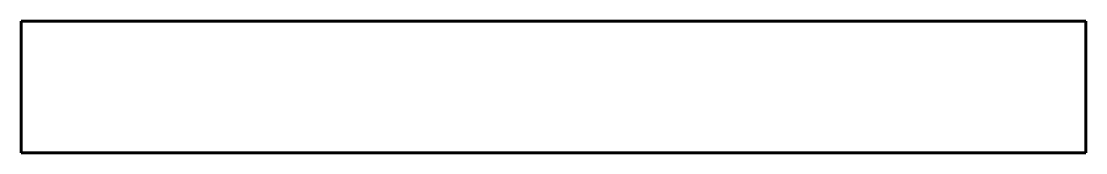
# Model space of a CAD drawing. Header units: millimetres. Extents: x -17 to -5, y 0 to 1.5.
import ezdxf

# ---------------------------------------------------------------- set-up
doc = ezdxf.new("R2010")
doc.units = ezdxf.units.MM
doc.linetypes.add('K5LT_BASIC', pattern=[0])

msp = doc.modelspace()

# ---------------------------------------------------------------- linework, layer by layer
at = {"color": 150, "linetype": 'K5LT_BASIC', "lineweight": 60, "true_color": 0x0080ff}
for p, q in [((-17, 1.488), (-17, 0)), ((-5, 0), (-5, 1.488)), ((-17, 0), (-5, 0))]:
    msp.add_line(p, q, dxfattribs=at)
msp.add_lwpolyline([(-5, 1.488), (-17, 1.488)], dxfattribs=at)

doc.saveas('drawing.dxf')
